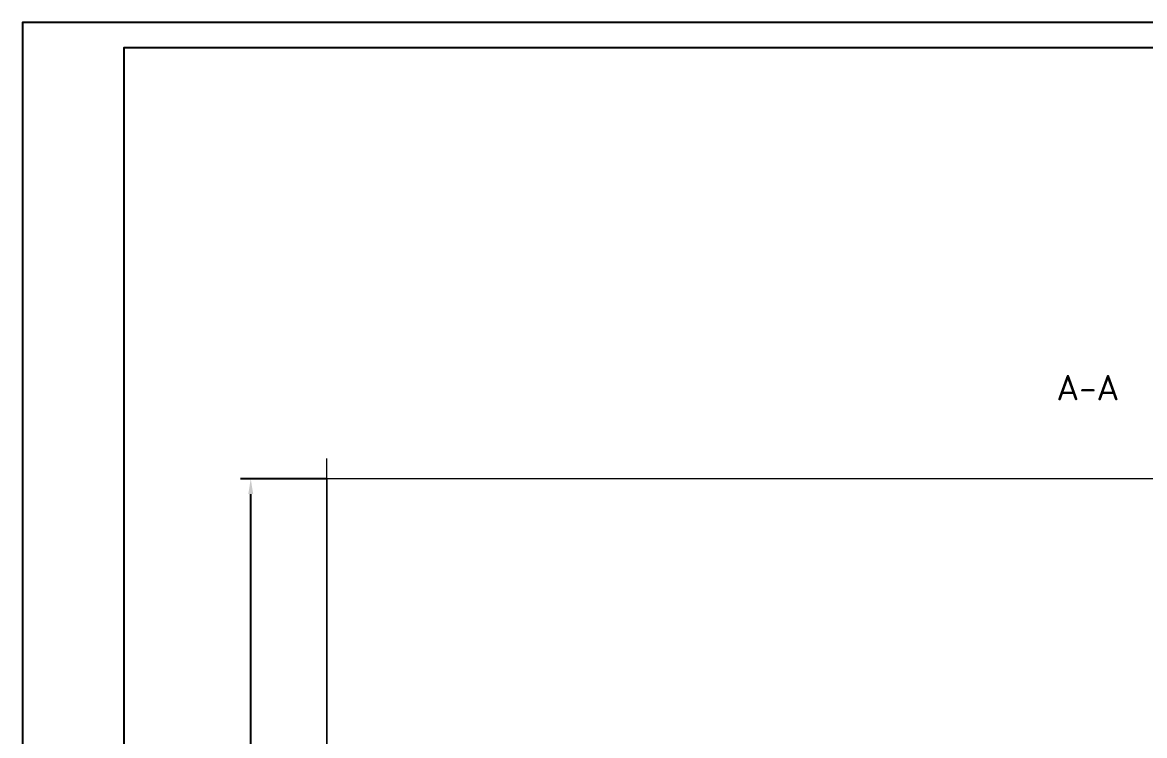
# Model space of a CAD drawing. Header units: millimetres. Extents: x 0 to 841, y 0 to 594.
# Drawn here: x 0 to 221.2, y 453.4 to 594 of the extents above; entities that cross this region are included whole.
import ezdxf
from ezdxf.enums import TextEntityAlignment as Align

# ---------------------------------------------------------------- set-up
doc = ezdxf.new("R2010")
doc.units = ezdxf.units.MM
doc.header["$LTSCALE"] = 0.35
for name, color, linetype in [('00_РАМКА', 7, 'CONTINUOUS'), ('08_ТЕКСТ', 7, 'CONTINUOUS'), ('09_РАЗМЕРЫ', 7, 'CONTINUOUS')]:
    doc.layers.add(name, color=color, linetype=linetype)
doc.layers.add('22_ТОНКИЕ', color=7, linetype='CONTINUOUS', lineweight=18)
doc.styles.add('ГОСТ', font='ISOCPEUR.TTF')
doc.dimstyles.new('ГОСТ', dxfattribs={"dimtxt": 3.5, "dimasz": 3, "dimexe": 2, "dimexo": 0, "dimgap": 1, "dimtad": 1, "dimdec": 1, "dimtxsty": 'ГОСТ', "dimcen": 2.5, "dimclrd": 7, "dimclre": 7, "dimclrt": 7, "dimazin": 3, "dimtfac": 1, "dimtmove": 0, "dimatfit": 3})

msp = doc.modelspace()

# ---------------------------------------------------------------- linework, layer by layer
at = {"layer": '00_РАМКА'}
for points in [[(0, 0), (841, 0), (841, 594), (0, 594)], [(20, 5), (836, 5), (836, 589), (20, 589)]]:
    msp.add_lwpolyline(points, close=True, dxfattribs=at)
at = {"layer": '22_ТОНКИЕ'}
msp.add_lwpolyline([(60, 260), (60, 381), (57.5, 383), (62.5, 385), (60, 387), (60, 508)], dxfattribs=at)
msp.add_lwpolyline([(60, 264), (360, 264), (360, 504), (60, 504)], close=True, dxfattribs=at)

# ---------------------------------------------------------------- texts
at = {"layer": '08_ТЕКСТ', "style": 'ГОСТ'}
msp.add_text('А-А', height=5, dxfattribs=at).set_placement((210, 518), align=Align.BOTTOM_CENTER)

# ---------------------------------------------------------------- dimensions: what is measured, and where the dimension line sits
at = {"layer": '09_РАЗМЕРЫ'}
msp.add_linear_dim(base=(45, 344), p1=(60, 344), p2=(60, 504), angle=90, text='160', dimstyle='ГОСТ', override={"dimtxsty": 'ГОСТ'}, dxfattribs=at).render()

doc.saveas('drawing.dxf')
